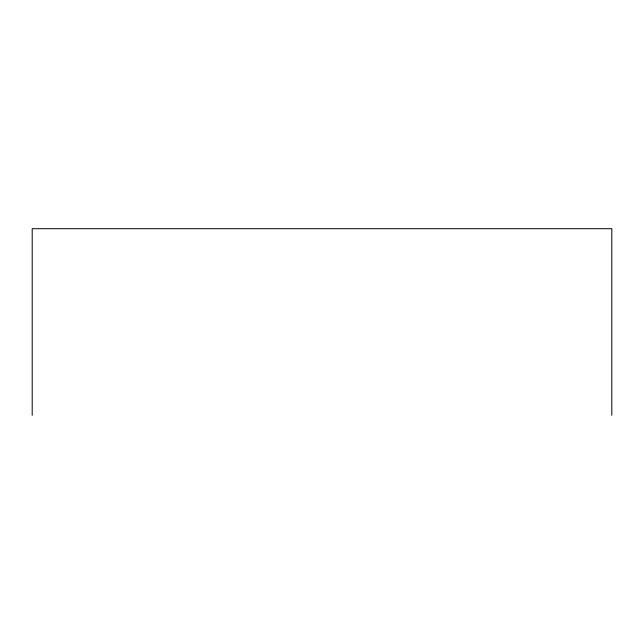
<?xml version="1.0" encoding="UTF-8"?>
<svg xmlns="http://www.w3.org/2000/svg" width="644" height="644" viewBox="0 0 644 644"><rect width="100%" height="100%" fill="white"/><g stroke="black" fill="none" stroke-linecap="round" stroke-linejoin="round"><path stroke-width="0.97" d="M611.8 415.3L611.8 228.701L32.2 228.701L32.2 415.3"/></g></svg>
